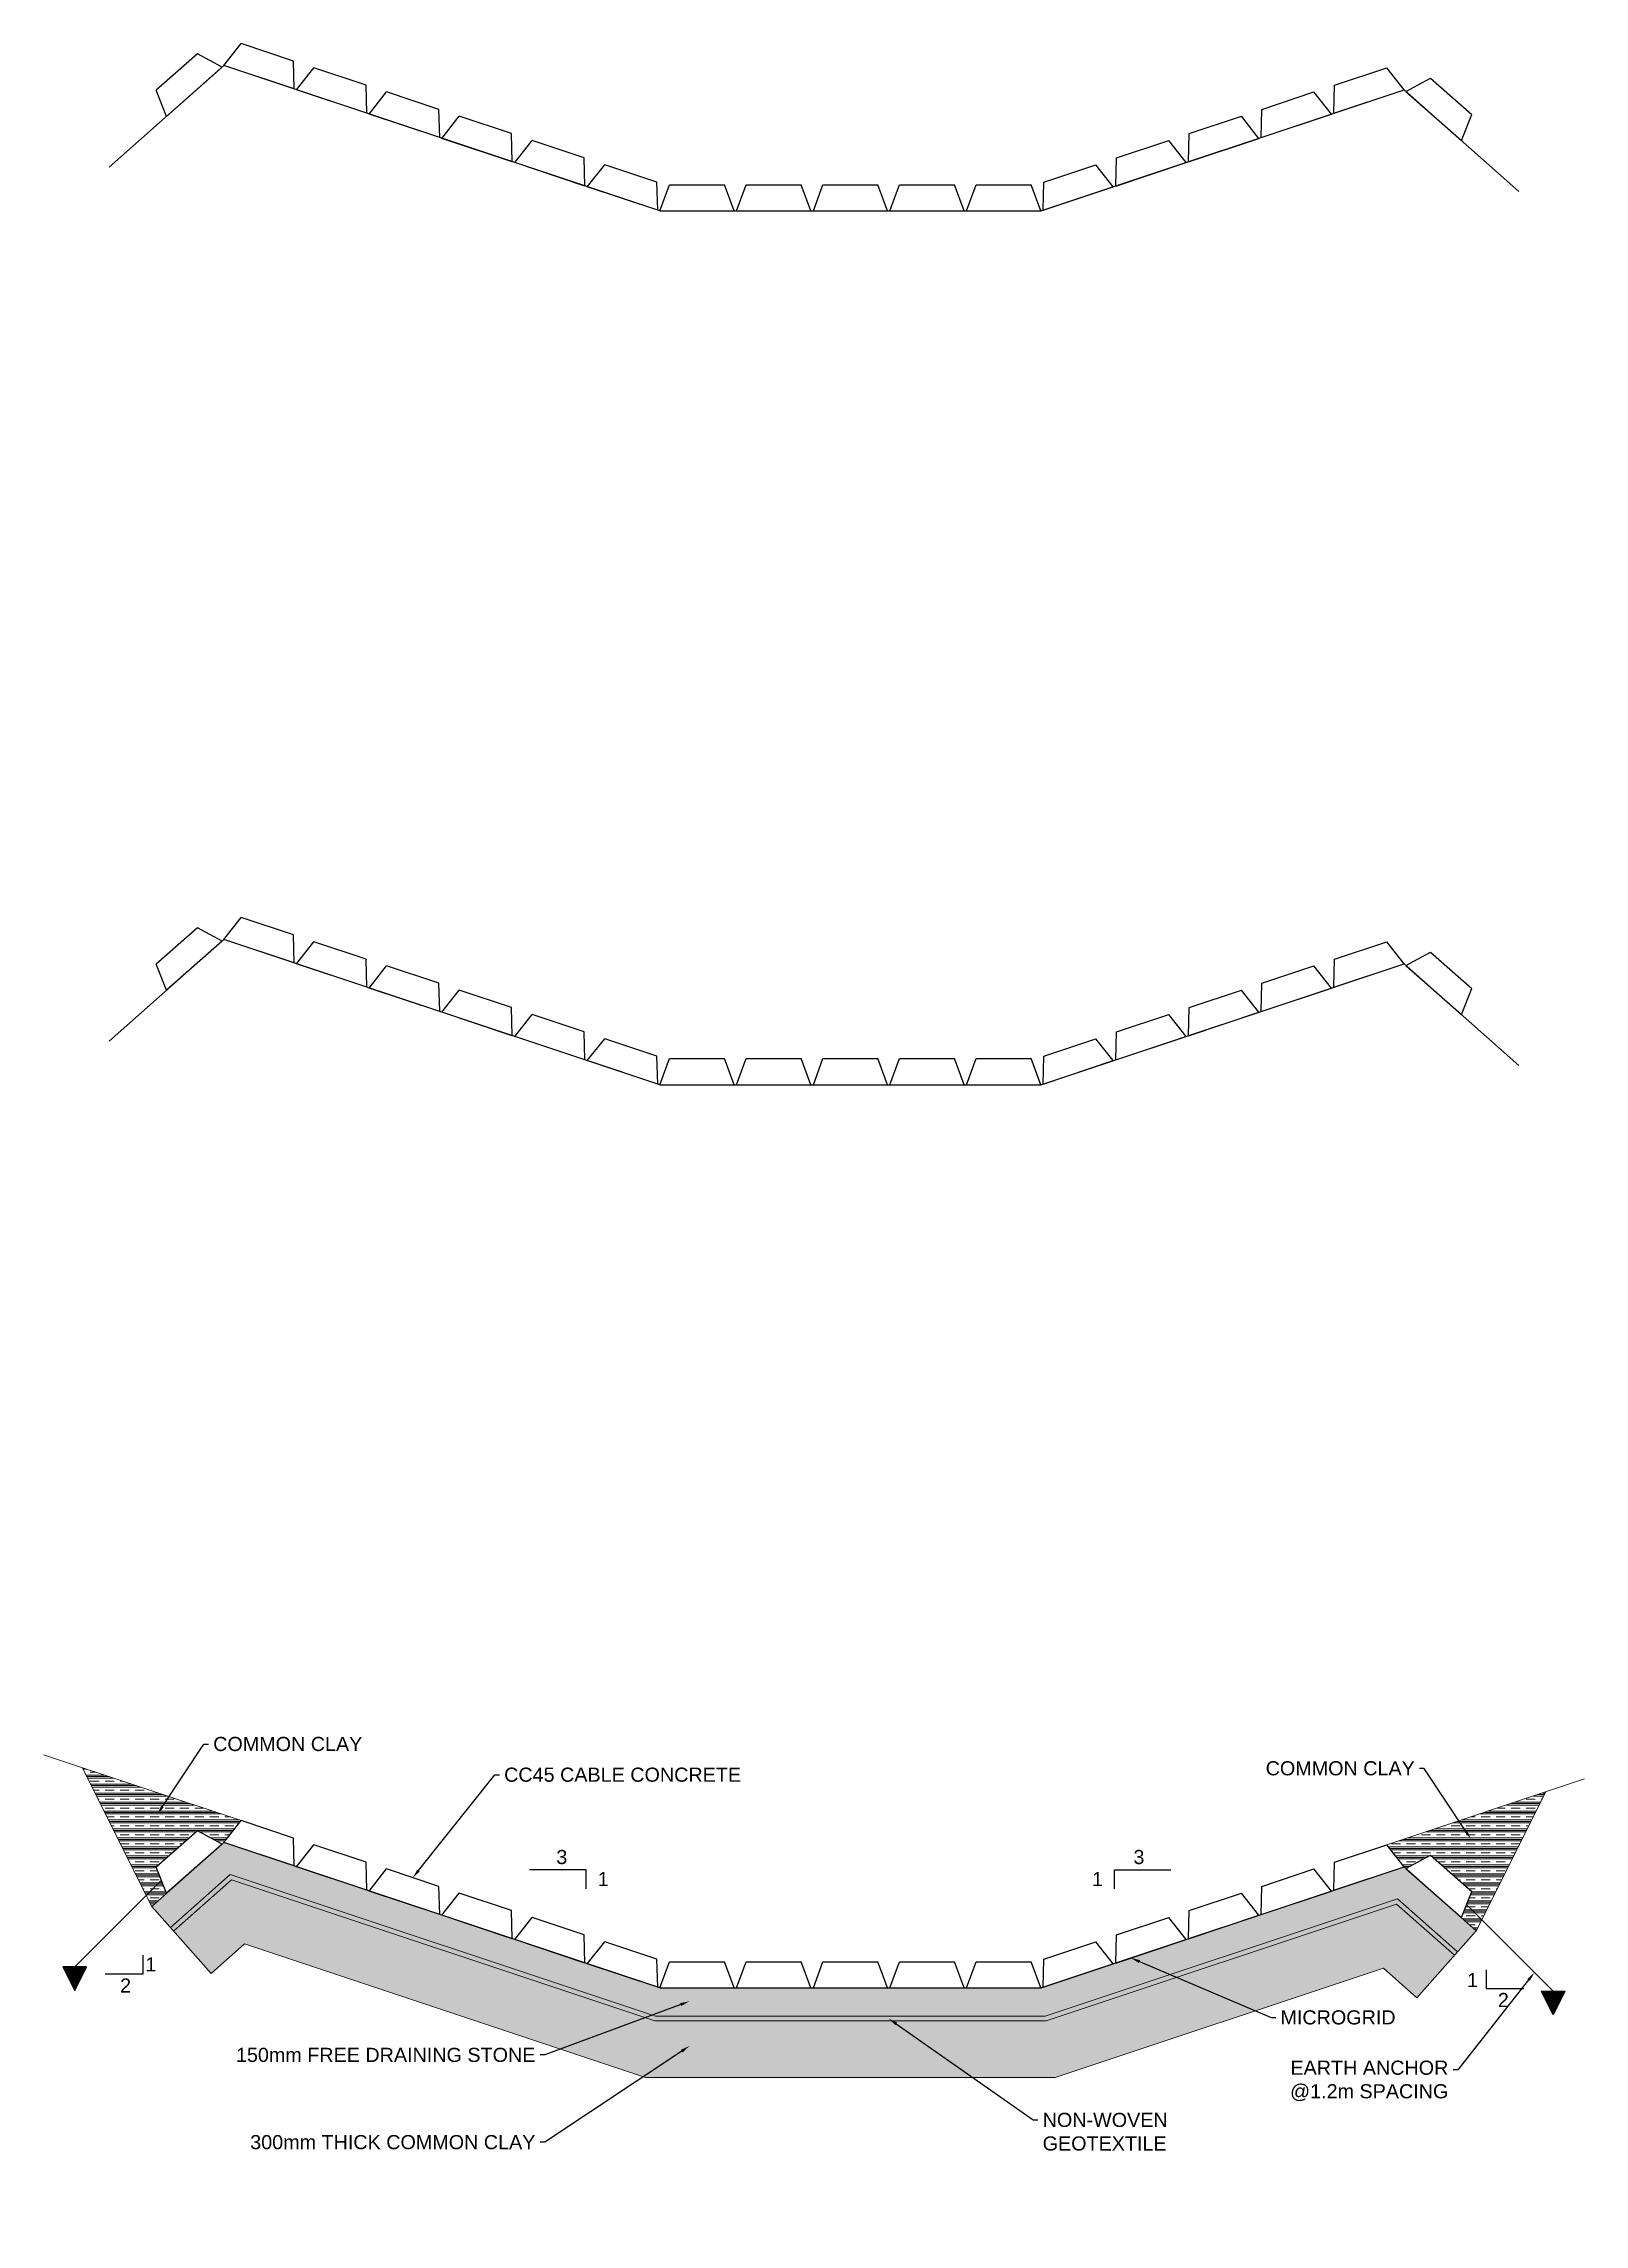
# Model space of a CAD drawing. Header units: millimetres. Extents: x 17260 to 25437, y 4113 to 15686.
import ezdxf
from ezdxf import colors
from ezdxf.entities.mleader import LeaderData, LeaderLine
from ezdxf.math import Vec2, Vec3

# ---------------------------------------------------------------- set-up
doc = ezdxf.new("R2010")
doc.units = ezdxf.units.MM
doc.styles.get("Standard").update_dxf_attribs({"font": 'arial.ttf'})
pattern_1 = [(0, (-6939.92, 24626.417), (0, 47.625), []), (0, (-6939.92, 24634.355), (0, 47.625), []), (0, (-6939.92, 24642.29), (0, 47.625), []), (0, (-6939.92, 24658.167), (0, 47.625), [47.625, -31.75])]

msp = doc.modelspace()

# ---------------------------------------------------------------- hatches: boundary and pattern name
at = {"lineweight": 5}
h = msp.add_hatch(dxfattribs=at)
h.set_pattern_fill('CLAY', color=256, scale=10)
h.set_pattern_definition(pattern_1)
h.paths.add_polyline_path([(17465, 6537), (17834, 5800), (17912, 5870), (17858, 6008), (18076, 6202), (18207, 6131), (18216, 6139), (18309, 6256)])
h = msp.add_hatch(dxfattribs=at)
h.set_pattern_fill('CLAY', color=256, scale=10)
h.set_pattern_definition(pattern_1)
h.paths.add_polyline_path([(25232, 6408), (24388, 6127), (24481, 6011), (24490, 6002), (24621, 6073), (24840, 5879), (24785, 5741), (24863, 5671)])
h = msp.add_hatch(dxfattribs=at)
h.set_pattern_fill('GRAVEL', color=256, scale=3)
h.set_pattern_definition([(228.012788, (-6885.0543, 24702.617), (-609.60000005, -685.8), [10.25164, -1014.91451]), (184.969741, (-6891.9123, 24694.9973), (914.39999964, 76.20000434), [17.59214, -1741.62147]), (132.510447, (-6909.4383, 24693.4733), (762.0000003, -838.1999997), [12.40445, -1228.04168]), (267.273689, (-6939.1563, 24674.4233), (76.20000016, 1524), [16.02014, -1585.99312]), (292.833654, (-6939.9183, 24658.4213), (-381.00000003, 914.4), [15.70901, -1555.19423]), (357.273689, (-6933.8223, 24643.9433), (-1524, 76.20000016), [16.02014, -1585.99312]), (37.6942405, (-6917.8203, 24643.1813), (-990.59999996, -762.00000006), [21.18581, -2097.39346]), (72.255328, (-6901.0563, 24656.1353), (533.40000014, 1676.39999995), [20.00159, -1980.1577]), (121.429566, (-6894.9603, 24675.1853), (-609.6000001, 990.59999995), [16.07439, -1591.36637]), (175.236358, (-6903.342, 24688.901), (838.2, -76.2000001), [18.3514, -899.21811]), (222.397438, (-6921.6303, 24690.4253), (-914.39999997, -838.20000003), [23.73234, -2349.50318]), (138.814075, (-6863.718, 24673.661), (-533.4, 457.2), [8.10014, -801.91697]), (171.469234, (-6869.8143, 24678.9953), (990.60000003, -152.39999983), [15.41046, -1525.63917]), (225, (-6885.054, 24681.28), (-1e-14, -76.2), [10.77628, -96.9868]), (203.19859, (-6890.388, 24690.425), (381, 152.4), [5.80324, -574.51867]), (291.80141, (-6895.722, 24688.139), (-76.2, 228.6), [8.20697, -402.14259]), (30.963757, (-6892.674, 24680.519), (228.6, 152.4), [13.32959, -430.98894]), (161.56505, (-6881.244, 24687.377), (152.4, -76.2), [9.63861, -231.32694]), (16.38954, (-6939.9183, 24688.1393), (762, 228.6), [13.50264, -1336.7648]), (70.346176, (-6926.9643, 24691.949), (-304.8, -838.2), [11.32797, -1121.46647]), (293.19859, (-6881.244, 24702.617), (-152.4, 381), [11.6064, -568.7155]), (343.61046, (-6876.6723, 24691.9493), (-762, 228.59999995), [13.50264, -1336.7648]), (339.443955, (-6939.918, 24640.895), (-381, 152.4), [13.02106, -638.03203]), (294.77514, (-6927.7263, 24636.323), (-381.00000045, 838.1999998), [10.91016, -1080.1078]), (66.80141, (-6880.482, 24626.417), (152.4, 381), [11.6064, -568.7155]), (17.354025, (-6875.9103, 24637.0853), (-990.6, -304.80000006), [12.77348, -1264.57128]), (69.443955, (-6917.82, 24626.417), (-152.4, -381), [6.51053, -644.54256]), (101.309932, (-6885.054, 24626.417), (-76.2, 304.8), [3.88544, -384.65985]), (165.963757, (-6885.816, 24630.227), (228.6, -76.2), [15.70901, -298.47164]), (186.009006, (-6901.0563, 24634.0373), (762, 76.20000004), [14.55801, -1441.24095]), (303.69007, (-6892.674, 24673.661), (-76.2, 152.4), [10.98972, -263.75329]), (353.157227, (-6886.5783, 24664.5173), (1295.4, -152.39999993), [19.1867, -1899.48027]), (60.945396, (-6867.528, 24662.231), (-304.8, -533.4), [7.84525, -776.68177]), (90, (-6863.72, 24669.09), (-76.2, 76.2), [4.572, -71.628]), (120.256437, (-6902.5803, 24636.323), (304.8, -533.4), [10.58601, -1048.01822]), (48.012787, (-6907.9143, 24645.467), (609.60000005, 685.79999996), [20.50329, -1004.66287]), (0, (-6894.2, 24660.71), (76.2, 76.2), [19.812, -56.388]), (325.304846, (-6874.3863, 24660.7073), (762.0000003, -533.3999996), [12.04829, -1192.7795]), (254.054604, (-6864.48, 24653.849), (-76.2, -304.8), [11.09487, -543.6495]), (207.645975, (-6867.5283, 24643.1813), (-1447.80000005, -761.9999999), [18.06435, -1788.37393]), (175.426079, (-6883.5303, 24634.7993), (-990.6, 76.2), [19.11088, -1891.9754])])
h.paths.add_polyline_path([(17834, 5800), (17933, 5688), (18251, 5970), (20507, 5218), (22576, 5218), (24446, 5841), (24764, 5559), (24863, 5671), (24481, 6011), (22552, 5368), (20531, 5368), (18216, 6139)])
h = msp.add_hatch(dxfattribs=at)
h.set_pattern_fill('ANGLE', color=256)
h.set_pattern_definition([(0, (-6939.918, 24626.417), (0, 6.985), [5.08, -1.905]), (90, (-6939.918, 24626.417), (-6.985, 4e-16), [5.08, -1.905])])
h.paths.add_polyline_path([(17933, 5688), (17950, 5669), (18257, 5941), (20503, 5193), (22580, 5193), (24440, 5813), (24747, 5541), (24764, 5559), (24446, 5841), (22576, 5218), (20507, 5218), (18251, 5970)])
h = msp.add_hatch(dxfattribs=at)
h.set_pattern_fill('CLAY', color=256, scale=10)
h.set_pattern_definition(pattern_1)
h.paths.add_polyline_path([(17950, 5669), (18149, 5445), (18326, 5602), (20454, 4893), (22629, 4893), (24371, 5473), (24548, 5316), (24747, 5541), (24440, 5813), (22580, 5193), (20503, 5193), (18257, 5941)])
h = msp.add_hatch(color=256)
h.dxf.hatch_style = 1
h.paths.add_polyline_path([(17488, 5479), (17363, 5479), (17425, 5354)])
h = msp.add_hatch(color=256)
h.dxf.hatch_style = 1
h.paths.add_polyline_path([(25209, 5350), (25334, 5350), (25272, 5225)])

# ---------------------------------------------------------------- linework, layer by layer
for p, q in [((18076, 15632), (17858, 15438)), ((18207, 15561), (18076, 15632)), ((18216, 15569), (18309, 15686)), ((18586, 15593), (18309, 15686)), ((18216, 15569), (17608, 15030)), ((18207, 15561), (17912, 15299)), ((18590, 15445), (18216, 15569)), ((20531, 14798), (18216, 15569)), ((18590, 15445), (18586, 15593)), ((18602, 15441), (18695, 15557)), ((18972, 15465), (18695, 15557)), ((24111, 15465), (24388, 15557)), ((24481, 15441), (24388, 15557)), ((17912, 15299), (17858, 15438)), ((18976, 15316), (18602, 15441)), ((18976, 15316), (18972, 15465)), ((18988, 15312), (19080, 15429)), ((19358, 15336), (19080, 15429)), ((22552, 14798), (24481, 15441)), ((23725, 15336), (24002, 15429)), ((24095, 15312), (24002, 15429)), ((24107, 15316), (24111, 15465)), ((24107, 15316), (24481, 15441)), ((24481, 15441), (25089, 14901)), ((24490, 15432), (24621, 15503)), ((24490, 15432), (24785, 15171)), ((24621, 15503), (24840, 15309)), ((19362, 15188), (18988, 15312)), ((19362, 15188), (19358, 15336)), ((19374, 15183), (19466, 15300)), ((19743, 15208), (19466, 15300)), ((23340, 15208), (23617, 15300)), ((23709, 15183), (23617, 15300)), ((23721, 15188), (23725, 15336)), ((23721, 15188), (24095, 15312)), ((24785, 15171), (24840, 15309)), ((19747, 15059), (19374, 15183)), ((19747, 15059), (19743, 15208)), ((19760, 15055), (19852, 15171)), ((20129, 15079), (19852, 15171)), ((22954, 15079), (23231, 15171)), ((23323, 15055), (23231, 15171)), ((23336, 15059), (23340, 15208)), ((23336, 15059), (23709, 15183)), ((20133, 14930), (19760, 15055)), ((20133, 14930), (20129, 15079)), ((22950, 14930), (22954, 15079)), ((22950, 14930), (23323, 15055)), ((20145, 14926), (20238, 15043)), ((20515, 14950), (20238, 15043)), ((20519, 14802), (20515, 14950)), ((20531, 14798), (20582, 14937)), ((20582, 14937), (20874, 14937)), ((20925, 14798), (20874, 14937)), ((20938, 14798), (20989, 14937)), ((20989, 14937), (21281, 14937)), ((21332, 14798), (21281, 14937)), ((21345, 14798), (21395, 14937)), ((21395, 14937), (21687, 14937)), ((21738, 14798), (21687, 14937)), ((21751, 14798), (21802, 14937)), ((21802, 14937), (22094, 14937)), ((22145, 14798), (22094, 14937)), ((22158, 14798), (22209, 14937)), ((22209, 14937), (22501, 14937)), ((22552, 14798), (22501, 14937)), ((22564, 14802), (22568, 14950)), ((22568, 14950), (22845, 15043)), ((22937, 14926), (22845, 15043)), ((20519, 14802), (20145, 14926)), ((22564, 14802), (22937, 14926)), ((20531, 14798), (20925, 14798)), ((20531, 14798), (22552, 14798)), ((20938, 14798), (21332, 14798)), ((21345, 14798), (21738, 14798)), ((21751, 14798), (22145, 14798)), ((22158, 14798), (22552, 14798)), ((18216, 10932), (18309, 11048)), ((18586, 10956), (18309, 11048)), ((18216, 10932), (17608, 10392)), ((18076, 10994), (17858, 10800)), ((18207, 10923), (17912, 10662)), ((18207, 10923), (18076, 10994)), ((18590, 10807), (18216, 10932)), ((20531, 10160), (18216, 10932)), ((18590, 10807), (18586, 10956)), ((18602, 10803), (18695, 10920)), ((18972, 10827), (18695, 10920)), ((24111, 10827), (24388, 10920)), ((24481, 10803), (24388, 10920)), ((17912, 10662), (17858, 10800)), ((18976, 10679), (18602, 10803)), ((18976, 10679), (18972, 10827)), ((18988, 10674), (19080, 10791)), ((19358, 10699), (19080, 10791)), ((22552, 10160), (24481, 10803)), ((23725, 10699), (24002, 10791)), ((24095, 10674), (24002, 10791)), ((24107, 10679), (24111, 10827)), ((24107, 10679), (24481, 10803)), ((24481, 10803), (25089, 10263)), ((24490, 10794), (24621, 10865)), ((24490, 10794), (24785, 10533)), ((24621, 10865), (24840, 10671)), ((19362, 10550), (18988, 10674)), ((19362, 10550), (19358, 10699)), ((19374, 10546), (19466, 10662)), ((19743, 10570), (19466, 10662)), ((23340, 10570), (23617, 10662)), ((23709, 10546), (23617, 10662)), ((23721, 10550), (23725, 10699)), ((23721, 10550), (24095, 10674)), ((24785, 10533), (24840, 10671)), ((19747, 10421), (19374, 10546)), ((19747, 10421), (19743, 10570)), ((19760, 10417), (19852, 10534)), ((20129, 10441), (19852, 10534)), ((22954, 10441), (23231, 10534)), ((23323, 10417), (23231, 10534)), ((23336, 10421), (23340, 10570)), ((23336, 10421), (23709, 10546)), ((20133, 10293), (19760, 10417)), ((20133, 10293), (20129, 10441)), ((22950, 10293), (22954, 10441)), ((22950, 10293), (23323, 10417)), ((20145, 10289), (20238, 10405)), ((20515, 10313), (20238, 10405)), ((20519, 10164), (20515, 10313)), ((20531, 10160), (20582, 10300)), ((20582, 10300), (20874, 10300)), ((20925, 10160), (20874, 10300)), ((20938, 10160), (20989, 10300)), ((20989, 10300), (21281, 10300)), ((21332, 10160), (21281, 10300)), ((21345, 10160), (21395, 10300)), ((21395, 10300), (21687, 10300)), ((21738, 10160), (21687, 10300)), ((21751, 10160), (21802, 10300)), ((21802, 10300), (22094, 10300)), ((22145, 10160), (22094, 10300)), ((22158, 10160), (22209, 10300)), ((22209, 10300), (22501, 10300)), ((22552, 10160), (22501, 10300)), ((22564, 10164), (22568, 10313)), ((22568, 10313), (22845, 10405)), ((22937, 10289), (22845, 10405)), ((20519, 10164), (20145, 10289)), ((22564, 10164), (22937, 10289)), ((20531, 10160), (20925, 10160)), ((20531, 10160), (22552, 10160)), ((20938, 10160), (21332, 10160)), ((21345, 10160), (21738, 10160)), ((21751, 10160), (22145, 10160)), ((22158, 10160), (22552, 10160)), ((18216, 6139), (18309, 6256)), ((18586, 6163), (18309, 6256)), ((18076, 6202), (17858, 6008)), ((18207, 6131), (18076, 6202)), ((18590, 6015), (18216, 6139)), ((20531, 5368), (18216, 6139)), ((18590, 6015), (18586, 6163)), ((18207, 6131), (17912, 5870)), ((18602, 6011), (18695, 6127)), ((18972, 6035), (18695, 6127)), ((18976, 5886), (18972, 6035)), ((24107, 5886), (24111, 6035)), ((24111, 6035), (24388, 6127)), ((24481, 6011), (24388, 6127)), ((24490, 6002), (24621, 6073)), ((24621, 6073), (24840, 5879)), ((17885, 5939), (17425, 5479)), ((17912, 5870), (17858, 6008)), ((18976, 5886), (18602, 6011)), ((18988, 5882), (19080, 5999)), ((19358, 5906), (19080, 5999)), ((19362, 5758), (19358, 5906)), ((20139, 5994), (19839, 5994)), ((20139, 5894), (20139, 5994)), ((22552, 5368), (24481, 6011)), ((22943, 5894), (22943, 5994)), ((22943, 5994), (23243, 5994)), ((23721, 5758), (23725, 5906)), ((23725, 5906), (24002, 5999)), ((24095, 5882), (24002, 5999)), ((24107, 5886), (24481, 6011)), ((24490, 6002), (24785, 5741)), ((17834, 5800), (18149, 5445)), ((19362, 5758), (18988, 5882)), ((19374, 5754), (19466, 5870)), ((19743, 5778), (19466, 5870)), ((23340, 5778), (23617, 5870)), ((23709, 5754), (23617, 5870)), ((23721, 5758), (24095, 5882)), ((24785, 5741), (24840, 5879)), ((24812, 5810), (25272, 5350)), ((19747, 5629), (19374, 5754)), ((19747, 5629), (19743, 5778)), ((19760, 5625), (19852, 5741)), ((20129, 5649), (19852, 5741)), ((22954, 5649), (23231, 5741)), ((23323, 5625), (23231, 5741)), ((23336, 5629), (23340, 5778)), ((23336, 5629), (23709, 5754)), ((24863, 5671), (24548, 5316)), ((20133, 5500), (19760, 5625)), ((20133, 5500), (20129, 5649)), ((20145, 5496), (20238, 5613)), ((20515, 5520), (20238, 5613)), ((22568, 5520), (22845, 5613)), ((22937, 5496), (22845, 5613)), ((22950, 5500), (22954, 5649)), ((22950, 5500), (23323, 5625)), ((17787, 5441), (17587, 5441)), ((17787, 5541), (17787, 5441)), ((20519, 5372), (20145, 5496)), ((20519, 5372), (20515, 5520)), ((20531, 5368), (20582, 5507)), ((20582, 5507), (20874, 5507)), ((20925, 5368), (20874, 5507)), ((20938, 5368), (20989, 5507)), ((20989, 5507), (21281, 5507)), ((21332, 5368), (21281, 5507)), ((21345, 5368), (21395, 5507)), ((21395, 5507), (21687, 5507)), ((21738, 5368), (21687, 5507)), ((21751, 5368), (21802, 5507)), ((21802, 5507), (22094, 5507)), ((22145, 5368), (22094, 5507)), ((22158, 5368), (22209, 5507)), ((22209, 5507), (22501, 5507)), ((22552, 5368), (22501, 5507)), ((22564, 5372), (22568, 5520)), ((22564, 5372), (22937, 5496)), ((24916, 5464), (24916, 5364)), ((20531, 5368), (20925, 5368)), ((20531, 5368), (22552, 5368)), ((20938, 5368), (21332, 5368)), ((21345, 5368), (21738, 5368)), ((21751, 5368), (22145, 5368)), ((22158, 5368), (22552, 5368)), ((24916, 5364), (25116, 5364))]:
    msp.add_line(p, q)
for p, q in [((17260, 6605), (18309, 6256)), ((17834, 5800), (17465, 6537)), ((25437, 6477), (24388, 6127)), ((24863, 5671), (25232, 6408)), ((18216, 6139), (17834, 5800)), ((18251, 5970), (17933, 5688)), ((18257, 5941), (17950, 5669)), ((20507, 5218), (18251, 5970)), ((20503, 5193), (18257, 5941)), ((24481, 6011), (24863, 5671)), ((22576, 5218), (24446, 5841)), ((22580, 5193), (24440, 5813)), ((24440, 5813), (24747, 5541)), ((24446, 5841), (24764, 5559)), ((18326, 5602), (18149, 5445)), ((20454, 4893), (18326, 5602)), ((22629, 4893), (24371, 5473)), ((24371, 5473), (24548, 5316)), ((20507, 5218), (22576, 5218)), ((20503, 5193), (22580, 5193)), ((20454, 4893), (22629, 4893))]:
    msp.add_line(p, q, dxfattribs=at)
for points in [[(17425, 5354), (17488, 5479), (17363, 5479), (17425, 5354)], [(25272, 5225), (25209, 5350), (25334, 5350), (25272, 5225)]]:
    msp.add_lwpolyline(points)

# ---------------------------------------------------------------- texts
at = {"char_height": 75}
for s, insert, attachment_point in [('3', (19981, 6100), 1), ('3', (23102, 6100), 3), ('1', (20201, 5983), 1), ('1', (22882, 5983), 3), ('1', (17858, 5530), 3), ('1', (24872, 5447), 3), ('2', (17666, 5418), 1), ('2', (25036, 5341), 3)]:
    msp.add_mtext_dynamic_manual_height_columns(s, width=156.67, gutter_width=12.5, heights=[0], dxfattribs=dict(at, insert=insert, attachment_point=attachment_point))

# ---------------------------------------------------------------- leaders
ml = msp.add_multileader_mtext('Standard')
ml.set_content('COMMON CLAY', color=256)
ml.set_leader_properties()
ml.build(insert=Vec2(0, 0))
ml.multileader.update_dxf_attribs({"dogleg_length": 25, "arrow_head_size": 50})
ctx = ml.context
ctx.base_point, ctx.char_height, ctx.arrow_head_size, ctx.landing_gap_size, ctx.plane_origin = Vec3(18135, 6662), 75, 50, 25, Vec3(17863, 6288)
notes = []
notes.append((ctx, [(0, (1, 1, 0), (18110, 6662), (1, 0), 25, [(0, [(17863, 6288)], 0, [])])]))
ctx.mtext.insert, ctx.mtext.flow_direction = Vec3(18160, 6700), 5
ml = msp.add_multileader_mtext('Standard')
ml.set_content('CC45 CABLE CONCRETE', color=256)
ml.set_leader_properties()
ml.build(insert=Vec2(0, 0))
ml.multileader.update_dxf_attribs({"dogleg_length": 25, "arrow_head_size": 50})
ctx = ml.context
ctx.base_point, ctx.char_height, ctx.arrow_head_size, ctx.landing_gap_size, ctx.plane_origin = Vec3(19679, 6499), 75, 50, 25, Vec3(19219, 5952)
notes.append((ctx, [(0, (1, 1, 0), (19654, 6499), (1, 0), 25, [(0, [(19219, 5952)], 0, [])])]))
ctx.mtext.insert, ctx.mtext.flow_direction = Vec3(19704, 6537), 5
ml = msp.add_multileader_mtext('Standard')
ml.set_content('COMMON CLAY', color=256)
ml.set_leader_properties()
ml.build(insert=Vec2(0, 0))
ml.multileader.update_dxf_attribs({"dogleg_length": 25, "arrow_head_size": 50})
ctx = ml.context
ctx.base_point, ctx.char_height, ctx.arrow_head_size, ctx.landing_gap_size, ctx.plane_origin = Vec3(23726, 6533), 75, 50, 25, Vec3(24834, 6159)
ctx.text_align_type = 2
notes.append((ctx, [(0, (1, 1, 0), (24587, 6533), (-1, 0), 25, [(0, [(24834, 6159)], 0, [])])]))
ctx.mtext.insert, ctx.mtext.alignment, ctx.mtext.flow_direction = Vec3(24537, 6571), 3, 5
ml = msp.add_multileader_mtext('Standard')
ml.set_content('MICROGRID', color=256)
ml.set_leader_properties()
ml.build(insert=Vec2(0, 0))
ml.multileader.update_dxf_attribs({"dogleg_length": 25, "arrow_head_size": 50})
ctx = ml.context
ctx.base_point, ctx.char_height, ctx.arrow_head_size, ctx.landing_gap_size, ctx.plane_origin = Vec3(23799, 5211), 75, 50, 25, Vec3(21643, 5722)
notes.append((ctx, [(1, (1, 1, 0), (23774, 5211), (1, 0), 25, [(0, [(23030, 5527)], 0, [])])]))
ctx.mtext.insert, ctx.mtext.flow_direction = Vec3(23824, 5249), 5
ml = msp.add_multileader_mtext('Standard')
ml.set_content('EARTH ANCHOR \\P@1.2m SPACING', color=256)
ml.set_leader_properties()
ml.build(insert=Vec2(0, 0))
ml.multileader.update_dxf_attribs({"dogleg_length": 25, "arrow_head_size": 50})
ctx = ml.context
ctx.base_point, ctx.char_height, ctx.arrow_head_size, ctx.landing_gap_size, ctx.plane_origin = Vec3(23861, 4933), 75, 50, 25, Vec3(26559, 5645)
ctx.text_align_type = 2
notes.append((ctx, [(1, (1, 1, 0), (24765, 4933), (-1, 0), 25, [(0, [(25172, 5450)], 0, [])])]))
ctx.mtext.insert, ctx.mtext.alignment, ctx.mtext.flow_direction = Vec3(24715, 4982), 3, 5
ml = msp.add_multileader_mtext('Standard')
ml.set_content('150mm FREE DRAINING STONE', color=256)
ml.set_leader_properties()
ml.build(insert=Vec2(0, 0))
ml.multileader.update_dxf_attribs({"dogleg_length": 25, "arrow_head_size": 50})
ctx = ml.context
ctx.base_point, ctx.char_height, ctx.arrow_head_size, ctx.landing_gap_size, ctx.plane_origin = Vec3(18273, 5012), 75, 50, 25, Vec3(22050, 5523)
ctx.text_align_type = 2
notes.append((ctx, [(1, (1, 1, 0), (19920, 5012), (-1, 0), 25, [(0, [(20688, 5297)], 0, [])])]))
ctx.mtext.insert, ctx.mtext.alignment, ctx.mtext.flow_direction = Vec3(19870, 5050), 3, 5
ml = msp.add_multileader_mtext('Standard')
ml.set_content('NON-WOVEN \\PGEOTEXTILE', color=256)
ml.set_leader_properties()
ml.build(insert=Vec2(0, 0))
ml.multileader.update_dxf_attribs({"dogleg_length": 25, "arrow_head_size": 50})
ctx = ml.context
ctx.base_point, ctx.char_height, ctx.arrow_head_size, ctx.landing_gap_size, ctx.plane_origin = Vec3(22537, 4667), 75, 50, 25, Vec3(20381, 5284)
notes.append((ctx, [(1, (1, 1, 0), (22512, 4667), (1, 0), 25, [(0, [(21744, 5206)], 0, [])])]))
ctx.mtext.insert, ctx.mtext.flow_direction = Vec3(22562, 4705), 5
ml = msp.add_multileader_mtext('Standard')
ml.set_content('300mm THICK COMMON CLAY', color=256)
ml.set_leader_properties()
ml.build(insert=Vec2(0, 0))
ml.multileader.update_dxf_attribs({"dogleg_length": 25, "arrow_head_size": 50})
ctx = ml.context
ctx.base_point, ctx.char_height, ctx.arrow_head_size, ctx.landing_gap_size, ctx.plane_origin = Vec3(18337, 4549), 75, 50, 25, Vec3(22050, 5060)
ctx.text_align_type = 2
notes.append((ctx, [(1, (1, 1, 0), (19920, 4549), (-1, 0), 25, [(0, [(20688, 5060)], 0, [])])]))
ctx.mtext.insert, ctx.mtext.alignment, ctx.mtext.flow_direction = Vec3(19870, 4587), 3, 5
for ctx, leaders in notes:
    for number, flags, end, landing, length, lines in leaders:
        leader = LeaderData()
        leader.index, (leader.has_last_leader_line, leader.has_dogleg_vector, leader.attachment_direction) = number, flags
        leader.last_leader_point, leader.dogleg_vector, leader.dogleg_length = Vec3(end), Vec3(landing), length
        for number, points, colour, breaks in lines:
            line = LeaderLine()
            line.index, line.vertices, line.color, line.breaks = number, Vec3.list(points), colors.encode_raw_color(colour), breaks
            leader.lines.append(line)
        ctx.leaders.append(leader)

doc.saveas('drawing.dxf')
